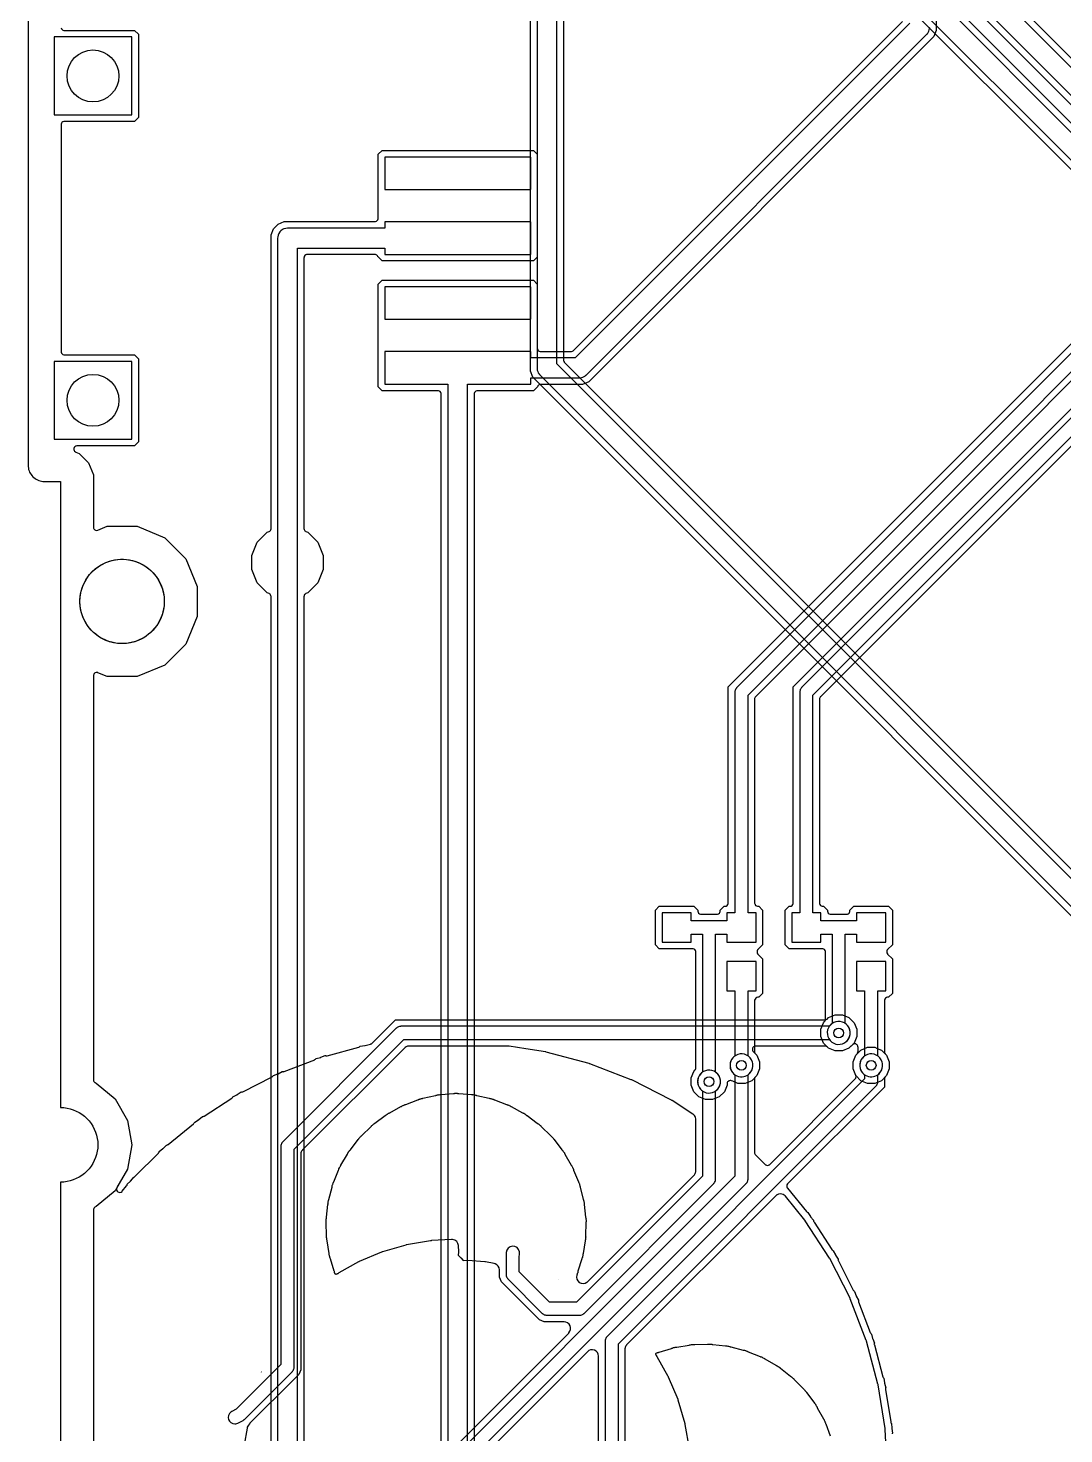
# Model space of a CAD drawing. Header units: millimetres. Extents: x -1 to 70, y 0 to 114.
# Drawn here: x -1 to 30.94, y 38.14 to 81.47 of the extents above; entities that cross this region are included whole.
import ezdxf

# ---------------------------------------------------------------- set-up
doc = ezdxf.new("R2010")
doc.units = ezdxf.units.MM

msp = doc.modelspace()

# ---------------------------------------------------------------- linework, layer by layer
at = {"layer": '16_copper'}
for points in [[(27.008, 96.779), (27.008, 81.399), (26.931, 81.212), (16.288, 70.569), (16.101, 70.492), (14.803, 70.492), (14.794, 70.491), (14.785, 70.49, 0.247319), (14.708, 70.42), (14.584, 70.297), (12.858, 70.297), (12.849, 70.296), (12.84, 70.295, 0.323309), (12.759, 70.211), (12.759, 70.206, 0.009671), (12.758, 70.202), (12.758, 70.197), (12.758, 21.247)], [(0.018, 81.485, 0.323309), (0.102, 81.404), (0.107, 81.404, 0.009671), (0.111, 81.404), (0.116, 81.403), (2.284, 81.403), (2.403, 81.284), (2.403, 78.716), (2.284, 78.597), (0.116, 78.597), (0.107, 78.596), (0.098, 78.595, 0.323309), (0.017, 78.511), (0.017, 78.506, 0.009671), (0.016, 78.502), (0.016, 78.497), (0.016, 71.503), (0.017, 71.494), (0.018, 71.485, 0.323309), (0.102, 71.404), (0.107, 71.404, 0.009671), (0.111, 71.404), (0.116, 71.403), (2.284, 71.403), (2.403, 71.284), (2.403, 68.716), (2.284, 68.597), (0.51, 68.597), (0.504, 68.596), (0.499, 68.596, 0.722103), (0.459, 68.411), (0.471, 68.404), (0.472, 68.404, 0.000094), (0.472, 68.404), (0.576, 68.361), (0.861, 68.076), (1.016, 67.702), (1.016, 66.09), (1.016, 66.087), (1.016, 66.083, 0.468078), (1.141, 65.993), (1.154, 65.998), (1.439, 66.116), (2.361, 66.116), (3.212, 65.763), (3.863, 65.112), (4.216, 64.261), (4.216, 63.339), (3.863, 62.488), (3.212, 61.837), (2.361, 61.484), (1.439, 61.484), (1.154, 61.602), (1.151, 61.603), (1.147, 61.605, 0.46808), (1.017, 61.524), (1.016, 61.51), (1.016, 49.055), (1.017, 49.051), (1.016, 49.047, 0.12574), (1.032, 49), (1.038, 48.994), (1.043, 48.987, 0.0681), (1.069, 48.967), (1.082, 48.961), (1.1, 48.955), (1.685, 48.464), (2.067, 47.802), (2.199, 47.05), (2.067, 46.298), (1.685, 45.636), (1.1, 45.145), (1.082, 45.139, 0.277318), (1.017, 45.059), (1.016, 45.045), (1.016, 25.728)], [(11.742, 21.247), (11.742, 70.197), (11.741, 70.206), (11.74, 70.215, 0.323309), (11.656, 70.296), (11.651, 70.296, 0.009671), (11.647, 70.296), (11.642, 70.297), (9.916, 70.297), (9.797, 70.416), (9.797, 73.584), (9.916, 73.703), (14.584, 73.703), (14.703, 73.584), (14.703, 71.608), (14.704, 71.599), (14.705, 71.59, 0.323309), (14.789, 71.509), (14.794, 71.509, 0.009671), (14.798, 71.508), (14.803, 71.508), (15.748, 71.508), (15.755, 71.509), (15.763, 71.509, 0.125733), (15.808, 71.528), (15.815, 71.534), (15.816, 71.535), (15.817, 71.536), (15.819, 71.537), (25.963, 81.681)], [(12.555, 21.178), (12.555, 70.5), (14.5, 70.5), (14.5, 70.695), (16, 70.695), (16.012, 70.696), (16.024, 70.696, 0.144215), (16.185, 70.758), (16.193, 70.765, 0.015626), (16.207, 70.777), (16.216, 70.784), (26.716, 81.284), (26.723, 81.294), (26.732, 81.302, 0.144213), (26.802, 81.459), (26.803, 81.47, 0.015609), (26.804, 81.489)], [(39.489, 78.914), (21.436, 60.861), (21.431, 60.855), (21.426, 60.85, 0.125734), (21.407, 60.804), (21.407, 60.796), (21.406, 60.794), (21.407, 60.793), (21.406, 60.79), (21.406, 54.503), (21.408, 54.494), (21.408, 54.485, 0.323309), (21.492, 54.404), (21.498, 54.404), (21.499, 54.403), (21.501, 54.404), (21.506, 54.403), (21.534, 54.403), (21.653, 54.284), (21.653, 53.216), (21.508, 53.071), (21.503, 53.064), (21.497, 53.057, 0.323312), (21.499, 52.94), (21.502, 52.936, 0.009752), (21.505, 52.933), (21.508, 52.929), (21.653, 52.784), (21.653, 51.716), (21.534, 51.597), (21.506, 51.597, 0.373881), (21.407, 51.511), (21.407, 51.506, 0.009671), (21.407, 51.502), (21.406, 51.497), (21.406, 49.922), (21.407, 49.915), (21.407, 49.907, 0.125733), (21.427, 49.862), (21.432, 49.855), (21.433, 49.854), (21.434, 49.853), (21.436, 49.851), (21.472, 49.815), (21.556, 49.611), (21.556, 49.389), (21.472, 49.185), (21.315, 49.028), (21.111, 48.944), (20.889, 48.944), (20.733, 49.008), (20.733, 49.008), (20.695, 49.024, 0.490434), (20.557, 48.946), (20.556, 48.932), (20.556, 48.889), (20.472, 48.685), (20.315, 48.528), (20.111, 48.444), (19.889, 48.444), (19.685, 48.528), (19.528, 48.685), (19.444, 48.889), (19.444, 49.111), (19.528, 49.315), (19.564, 49.351, 0.162857), (19.593, 49.408), (19.593, 49.416), (19.594, 49.418), (19.593, 49.42), (19.594, 49.422), (19.594, 52.997), (19.592, 53.006), (19.592, 53.015, 0.323309), (19.508, 53.096), (19.502, 53.096, 0.009671), (19.499, 53.096), (19.494, 53.097), (18.466, 53.097), (18.347, 53.216), (18.347, 54.284), (18.466, 54.403), (19.534, 54.403), (19.653, 54.284), (19.653, 54.256, 0.373881), (19.739, 54.157), (19.744, 54.157, 0.009671), (19.748, 54.157), (19.753, 54.156), (20.247, 54.156), (20.256, 54.158), (20.265, 54.158, 0.323309), (20.346, 54.242), (20.346, 54.248), (20.347, 54.249), (20.346, 54.251), (20.347, 54.256), (20.347, 54.284), (20.466, 54.403), (20.494, 54.403, 0.373881), (20.593, 54.489), (20.593, 54.494, 0.009671), (20.593, 54.498), (20.594, 54.503), (20.594, 61.168), (38.914, 79.489)], [(39.152, 79.439), (20.856, 61.144), (20.85, 61.136), (20.843, 61.129, 0.132344), (20.799, 61.032), (20.799, 61.024, 0.018059), (20.798, 61.009), (20.797, 61), (20.797, 54.2), (20.55, 54.2), (20.55, 53.953), (19.45, 53.953), (19.45, 54.2), (18.55, 54.2), (18.55, 53.3), (19.45, 53.3), (19.45, 53.547), (19.797, 53.547), (19.797, 49.289), (19.767, 49.266, 1), (20.233, 48.734), (20.266, 48.767, 0.414214), (20.233, 49.266), (20.203, 49.289), (20.203, 53.547), (20.55, 53.547), (20.55, 53.3), (21.45, 53.3), (21.45, 54.2), (21.203, 54.2), (21.203, 60.916), (39.439, 79.152)], [(40.489, 77.914), (23.436, 60.861), (23.431, 60.855), (23.426, 60.85, 0.125734), (23.407, 60.804), (23.407, 60.796), (23.406, 60.794), (23.407, 60.793), (23.406, 60.79), (23.406, 54.503), (23.408, 54.494), (23.408, 54.485, 0.323309), (23.492, 54.404), (23.498, 54.404), (23.499, 54.403), (23.501, 54.404), (23.506, 54.403), (23.534, 54.403), (23.653, 54.284), (23.653, 54.256, 0.373881), (23.739, 54.157), (23.744, 54.157, 0.009671), (23.748, 54.157), (23.753, 54.156), (24.247, 54.156), (24.256, 54.158), (24.265, 54.158, 0.323309), (24.346, 54.242), (24.346, 54.248), (24.347, 54.249), (24.346, 54.251), (24.347, 54.256), (24.347, 54.284), (24.466, 54.403), (25.534, 54.403), (25.653, 54.284), (25.653, 53.216), (25.508, 53.071), (25.503, 53.064), (25.497, 53.057, 0.323312), (25.499, 52.94), (25.502, 52.936, 0.009752), (25.505, 52.933), (25.508, 52.929), (25.653, 52.784), (25.653, 51.716), (25.534, 51.597), (25.506, 51.597, 0.373881), (25.407, 51.511), (25.407, 51.506, 0.009671), (25.407, 51.502), (25.406, 51.497), (25.406, 49.922), (25.407, 49.915), (25.407, 49.907, 0.125736), (25.427, 49.862), (25.432, 49.855), (25.433, 49.854), (25.434, 49.853), (25.436, 49.851), (25.472, 49.815), (25.556, 49.611), (25.556, 49.389), (25.472, 49.185), (25.315, 49.028), (25.111, 48.944), (24.889, 48.944), (24.685, 49.028), (24.528, 49.185), (24.444, 49.389), (24.444, 49.611), (24.528, 49.815), (24.564, 49.851, 0.162863), (24.593, 49.908), (24.593, 49.916), (24.594, 49.918), (24.593, 49.92), (24.594, 49.922), (24.594, 50.065), (24.592, 50.076), (24.591, 50.087, 0.54673), (24.433, 50.145), (24.432, 50.144), (24.431, 50.143), (24.429, 50.142), (24.423, 50.136), (24.315, 50.028), (24.111, 49.944), (23.889, 49.944), (23.685, 50.028), (23.528, 50.185), (23.444, 50.389), (23.444, 50.611), (23.528, 50.815), (23.564, 50.851, 0.162857), (23.593, 50.908), (23.593, 50.916), (23.594, 50.918), (23.593, 50.92), (23.594, 50.922), (23.594, 52.997), (23.592, 53.006), (23.592, 53.015, 0.323309), (23.508, 53.096), (23.502, 53.096, 0.009671), (23.499, 53.096), (23.494, 53.097), (22.466, 53.097), (22.347, 53.216), (22.347, 54.284), (22.466, 54.403), (22.494, 54.403, 0.373881), (22.593, 54.489), (22.593, 54.494, 0.009671), (22.593, 54.498), (22.594, 54.503), (22.594, 61.168), (39.914, 78.489)], [(40.152, 78.439), (22.856, 61.144), (22.85, 61.136), (22.843, 61.129, 0.132344), (22.799, 61.032), (22.799, 61.024, 0.018059), (22.798, 61.009), (22.797, 61), (22.797, 54.2), (22.55, 54.2), (22.55, 53.3), (23.45, 53.3), (23.45, 53.547), (23.797, 53.547), (23.797, 50.789), (23.767, 50.766, 1), (24.233, 50.234), (24.266, 50.267, 0.414214), (24.233, 50.766), (24.203, 50.789), (24.203, 53.547), (24.55, 53.547), (24.55, 53.3), (25.45, 53.3), (25.45, 54.2), (24.55, 54.2), (24.55, 53.953), (23.45, 53.953), (23.45, 54.2), (23.203, 54.2), (23.203, 60.916), (40.439, 78.152)], [(6.492, 11.899), (6.492, 63.95), (6.492, 63.951), (6.492, 63.953, 0.255516), (6.443, 64.036), (6.43, 64.042), (6.375, 64.065), (6.065, 64.375), (5.897, 64.781), (5.897, 65.219), (6.065, 65.625), (6.375, 65.935), (6.43, 65.958, 0.265607), (6.491, 66.037), (6.492, 66.05), (6.492, 75.101), (6.569, 75.288), (6.712, 75.431), (6.899, 75.508), (9.697, 75.508), (9.706, 75.509), (9.715, 75.51, 0.323309), (9.796, 75.594), (9.796, 75.599, 0.009671), (9.796, 75.603), (9.797, 75.608), (9.797, 77.584), (9.916, 77.703), (14.584, 77.703), (14.703, 77.584), (14.703, 74.416), (14.584, 74.297), (9.916, 74.297), (9.792, 74.42), (9.79, 74.425), (9.788, 74.434, 0.255512), (9.711, 74.491), (9.706, 74.491, 0.009671), (9.702, 74.492), (9.697, 74.492), (7.608, 74.492), (7.599, 74.491), (7.59, 74.49, 0.323309), (7.509, 74.406), (7.509, 74.401, 0.009671), (7.508, 74.397), (7.508, 74.392), (7.508, 66.05), (7.508, 66.049), (7.508, 66.047, 0.255516), (7.557, 65.964), (7.57, 65.958), (7.625, 65.935), (7.935, 65.625), (8.103, 65.219), (8.103, 64.781), (7.935, 64.375), (7.625, 64.065), (7.57, 64.042, 0.265607), (7.509, 63.963), (7.508, 63.95), (7.508, 12.252)], [(7.305, 12.126), (7.305, 74.695), (10, 74.695), (10, 74.5), (14.5, 74.5), (14.5, 75.5), (10, 75.5), (10, 75.305), (7, 75.305), (6.999, 75.305), (6.999, 75.305, 0.374196), (6.698, 75.041), (6.695, 75), (6.695, 12)]]:
    msp.add_lwpolyline(points, format="xyb", dxfattribs=at)
msp.add_lwpolyline([(26.195, 81.626), (15.874, 71.305), (14.5, 71.305), (14.5, 71.5), (10, 71.5), (10, 70.5), (11.945, 70.5), (11.945, 21.178)], dxfattribs=at)
for points in [[(2.2, 81.2), (-0.2, 81.2), (-0.2, 78.8), (2.2, 78.8)], [(14.5, 77.5), (10, 77.5), (10, 76.5), (14.5, 76.5)], [(14.5, 73.5), (10, 73.5), (10, 72.5), (14.5, 72.5)], [(2.2, 71.2), (-0.2, 71.2), (-0.2, 68.8), (2.2, 68.8)]]:
    msp.add_lwpolyline(points, close=True, dxfattribs=at)
for points in [[(21.069, 49.153, 0.621839), (21.233, 49.766), (21.203, 49.789), (21.203, 51.8), (21.45, 51.8), (21.45, 52.7), (20.55, 52.7), (20.55, 51.8), (20.797, 51.8), (20.797, 49.789), (20.767, 49.766, 0.716589), (21.023, 49.147)], [(25.069, 49.153, 0.621839), (25.233, 49.766), (25.203, 49.789), (25.203, 51.8), (25.45, 51.8), (25.45, 52.7), (24.55, 52.7), (24.55, 51.8), (24.797, 51.8), (24.797, 49.789), (24.767, 49.766, 0.716589), (25.023, 49.147)]]:
    msp.add_lwpolyline(points, format="xyb", close=True, dxfattribs=at)
at = {"layer": '1_copper'}
for points in [[(36.712, 48.569), (14.569, 70.712), (14.492, 70.899), (14.492, 99.253)], [(37.126, 49.305), (15.305, 71.126), (15.305, 99.322)], [(18.537, 91.181), (40.431, 69.288)], [(39.463, 68.819), (17.569, 90.712)]]:
    msp.add_lwpolyline(points, dxfattribs=at)
for points in [[(14.695, 99.322), (14.695, 71), (14.696, 70.988), (14.696, 70.976, 0.144215), (14.758, 70.815), (14.765, 70.807, 0.015626), (14.777, 70.793), (14.784, 70.784), (36.784, 48.784)], [(15.508, 99.253), (15.508, 71.252), (15.509, 71.245), (15.509, 71.237, 0.125733), (15.528, 71.192), (15.534, 71.185), (15.535, 71.184), (15.536, 71.183), (15.537, 71.181), (37.181, 49.537)], [(19.537, 92.181), (43.184, 68.534), (43.184, 68.534), (43.184, 68.534, 0.06262), (43.204, 68.519), (43.217, 68.512), (43.315, 68.472), (43.472, 68.315), (43.556, 68.111), (43.556, 67.889), (43.472, 67.685), (43.315, 67.528), (43.111, 67.444), (42.889, 67.444), (42.685, 67.528), (42.528, 67.685), (42.488, 67.783), (42.487, 67.783), (42.487, 67.784, 0.062619), (42.475, 67.805), (42.466, 67.816), (18.679, 91.603)], [(18.784, 91.784), (42.658, 67.911), (42.665, 67.886, 0.339455), (43.023, 67.647), (43.069, 67.653, 0.767328), (43.114, 68.335), (43.089, 68.342), (19.305, 92.126)], [(17.784, 90.784), (39.695, 68.874), (39.695, 59.178), (39.683, 59.157, 0.577349), (40.023, 58.647), (40.069, 58.653, 0.493144), (40.317, 59.157), (40.305, 59.178), (40.305, 69), (40.304, 69.012), (40.304, 69.024, 0.144215), (40.242, 69.185), (40.235, 69.193, 0.015626), (40.223, 69.207), (40.216, 69.216), (18.305, 91.126)], [(0.018, 81.485, 0.323309), (0.102, 81.404), (0.107, 81.404, 0.009671), (0.111, 81.404), (0.116, 81.403), (2.284, 81.403), (2.403, 81.284), (2.403, 78.716), (2.284, 78.597), (0.116, 78.597), (0.107, 78.596), (0.098, 78.595, 0.323309), (0.017, 78.511), (0.017, 78.506, 0.009671), (0.016, 78.502), (0.016, 78.497), (0.016, 71.503), (0.017, 71.494), (0.018, 71.485, 0.323309), (0.102, 71.404), (0.107, 71.404, 0.009671), (0.111, 71.404), (0.116, 71.403), (2.284, 71.403), (2.403, 71.284), (2.403, 68.716), (2.284, 68.597), (0.51, 68.597), (0.504, 68.596), (0.499, 68.596, 0.722103), (0.459, 68.411), (0.471, 68.404), (0.472, 68.404), (0.472, 68.404), (0.472, 68.404), (0.576, 68.361), (0.861, 68.076), (1.016, 67.702), (1.016, 66.09), (1.016, 66.087), (1.016, 66.083, 0.468078), (1.141, 65.993), (1.154, 65.998), (1.439, 66.116), (2.361, 66.116), (3.212, 65.763), (3.863, 65.112), (4.216, 64.261), (4.216, 63.339), (3.863, 62.488), (3.212, 61.837), (2.361, 61.484), (1.439, 61.484), (1.154, 61.602), (1.151, 61.603), (1.147, 61.605, 0.46808), (1.017, 61.524), (1.016, 61.51), (1.016, 49.055), (1.017, 49.051), (1.016, 49.047, 0.12574), (1.032, 49), (1.038, 48.994), (1.043, 48.987, 0.068114), (1.069, 48.967), (1.082, 48.961), (1.1, 48.955), (1.685, 48.464), (2.067, 47.802), (2.199, 47.05), (2.067, 46.298), (1.741, 45.733), (1.739, 45.729), (1.737, 45.725, 0.821893), (1.896, 45.61), (1.905, 45.62), (2.036, 45.782), (2.037, 45.784), (2.039, 45.785, 0.110689), (2.058, 45.833), (2.159, 45.934), (2.16, 45.936), (2.166, 45.942), (2.256, 46.054), (2.258, 46.054), (2.268, 46.057, 0.072843), (2.294, 46.071), (2.304, 46.08), (3.02, 46.796), (3.021, 46.797), (3.023, 46.799, 0.11068), (3.047, 46.844), (3.158, 46.934), (3.159, 46.936), (3.166, 46.941), (3.268, 47.043), (3.269, 47.043), (3.28, 47.045, 0.072847), (3.307, 47.056), (3.318, 47.064), (4.105, 47.701), (4.106, 47.703), (4.108, 47.704, 0.110669), (4.137, 47.747), (4.256, 47.825), (4.258, 47.826), (4.265, 47.831), (4.377, 47.921), (4.379, 47.921), (4.389, 47.922, 0.072843), (4.417, 47.93), (4.429, 47.937), (5.278, 48.488), (5.28, 48.489), (5.282, 48.49, 0.110683), (5.314, 48.53), (5.442, 48.595), (5.444, 48.596), (5.451, 48.6), (5.572, 48.679), (5.574, 48.679), (5.584, 48.678, 0.072855), (5.612, 48.683), (5.625, 48.688), (6.527, 49.148), (6.529, 49.149), (6.531, 49.15, 0.110684), (6.568, 49.186), (6.701, 49.237), (6.703, 49.238), (6.711, 49.242), (6.839, 49.307), (6.841, 49.307), (6.851, 49.305, 0.072851), (6.88, 49.307), (6.894, 49.311), (7.839, 49.674), (7.841, 49.675), (7.843, 49.676, 0.110684), (7.883, 49.708), (8.021, 49.745), (8.023, 49.745), (8.031, 49.748), (8.165, 49.799), (8.167, 49.799), (8.177, 49.796, 0.072865), (8.206, 49.795), (8.22, 49.798), (9.198, 50.06), (9.2, 50.061), (9.202, 50.061, 0.110675), (9.245, 50.089), (9.387, 50.111), (9.389, 50.112), (9.397, 50.113), (9.564, 50.158), (9.571, 50.161), (9.577, 50.162, 0.062621), (9.599, 50.175), (9.606, 50.181), (9.608, 50.182), (9.608, 50.183), (9.609, 50.184), (10.064, 50.639), (10.332, 50.906), (23.578, 50.906), (23.585, 50.907), (23.593, 50.907, 0.125733), (23.638, 50.927), (23.645, 50.932), (23.646, 50.933), (23.647, 50.934), (23.649, 50.936), (23.685, 50.972), (23.889, 51.056), (24.111, 51.056), (24.19, 51.023), (24.19, 51.023), (24.19, 51.023), (24.315, 50.972), (24.472, 50.815), (24.556, 50.611), (24.556, 50.389), (24.472, 50.185), (24.315, 50.028), (24.111, 49.944), (23.889, 49.944), (23.685, 50.028), (23.649, 50.064, 0.162857), (23.592, 50.093), (23.584, 50.093), (23.582, 50.094), (23.58, 50.093), (23.578, 50.094), (21.435, 50.094), (21.424, 50.092), (21.413, 50.091, 0.54673), (21.355, 49.933), (21.356, 49.932), (21.357, 49.931), (21.358, 49.929), (21.364, 49.923), (21.472, 49.815), (21.556, 49.611), (21.556, 49.389), (21.472, 49.185), (21.436, 49.149, 0.162857), (21.407, 49.092), (21.407, 49.084), (21.406, 49.082), (21.407, 49.08), (21.406, 49.078), (21.406, 46.811), (21.407, 46.803), (21.407, 46.796, 0.125733), (21.427, 46.75), (21.432, 46.744), (21.433, 46.742), (21.434, 46.742), (21.436, 46.74), (21.73, 46.446), (21.737, 46.44), (21.744, 46.434, 0.323312), (21.861, 46.437), (21.864, 46.44, 0.009752), (21.867, 46.443), (21.871, 46.446), (24.505, 49.08), (24.506, 49.081), (24.508, 49.082, 0.255514), (24.531, 49.175), (24.527, 49.189), (24.444, 49.389), (24.444, 49.611), (24.528, 49.815), (24.685, 49.972), (24.889, 50.056), (25.111, 50.056), (25.19, 50.023), (25.19, 50.023), (25.19, 50.023), (25.315, 49.972), (25.472, 49.815), (25.556, 49.611), (25.556, 49.389), (25.472, 49.185), (25.436, 49.149, 0.162857), (25.407, 49.092), (25.407, 49.084), (25.406, 49.082), (25.407, 49.08), (25.406, 49.078), (25.406, 48.832), (22.424, 45.85), (22.422, 45.847), (22.419, 45.844, 0.32331), (22.409, 45.727), (22.417, 45.716), (23.001, 44.995), (23.003, 44.994), (23.004, 44.992, 0.110669), (23.047, 44.963), (23.125, 44.844), (23.126, 44.842), (23.131, 44.835), (23.221, 44.723), (23.221, 44.721), (23.222, 44.711, 0.072843), (23.23, 44.683), (23.237, 44.671), (23.788, 43.822), (23.789, 43.82), (23.79, 43.818, 0.110683), (23.83, 43.786), (23.895, 43.658), (23.896, 43.656), (23.9, 43.649), (23.979, 43.528), (23.979, 43.526), (23.978, 43.516, 0.072855), (23.983, 43.488), (23.988, 43.475), (24.448, 42.573), (24.449, 42.571), (24.45, 42.569, 0.110684), (24.486, 42.532), (24.537, 42.399), (24.538, 42.397), (24.542, 42.389), (24.607, 42.261), (24.607, 42.259), (24.605, 42.249, 0.072851), (24.607, 42.22), (24.611, 42.206), (24.974, 41.261), (24.975, 41.259), (24.976, 41.257, 0.110684), (25.008, 41.217), (25.045, 41.079), (25.045, 41.077), (25.048, 41.069), (25.099, 40.935), (25.099, 40.933), (25.096, 40.923, 0.072865), (25.095, 40.894), (25.098, 40.88), (25.36, 39.902), (25.361, 39.9), (25.361, 39.898, 0.110675), (25.389, 39.855), (25.411, 39.713), (25.412, 39.711), (25.413, 39.703), (25.45, 39.564), (25.45, 39.562), (25.446, 39.553, 0.072877), (25.442, 39.524), (25.443, 39.51), (25.602, 38.51), (25.602, 38.508), (25.602, 38.506, 0.110679), (25.625, 38.46), (25.633, 38.317), (25.633, 38.315), (25.634, 38.307), (25.656, 38.165), (25.655, 38.163), (25.65, 38.154, 0.010184), (25.649, 38.15), (25.648, 38.147), (25.648, 38.147), (25.648, 38.147), (25.647, 38.14)], [(10.105, 35.68), (15.672, 41.247), (15.678, 41.254, 0.651678), (15.528, 41.594), (14.919, 41.594), (14.77, 41.655), (13.601, 42.825), (13.539, 42.974), (13.539, 43.192), (13.539, 43.193), (13.539, 43.193, 0.317033), (13.403, 43.384), (13.372, 43.392), (13.104, 43.441), (13.095, 43.441), (13.083, 43.443), (12.559, 43.482), (12.548, 43.482), (12.534, 43.482), (12.438, 43.478), (12.434, 43.48), (12.432, 43.48), (12.43, 43.481), (12.429, 43.482), (12.367, 43.554), (12.359, 43.561), (12.349, 43.572), (12.278, 43.637), (12.277, 43.641), (12.276, 43.643), (12.276, 43.645), (12.275, 43.646), (12.282, 43.741), (12.282, 43.752), (12.282, 43.766), (12.274, 43.939), (12.274, 43.941), (12.274, 43.943, 0.366015), (12.092, 44.132), (12.064, 44.132), (12.06, 44.132, 0.000524), (12.06, 44.132), (11.436, 44.097), (11.427, 44.096), (11.413, 44.094), (10.671, 43.967), (10.661, 43.964), (10.648, 43.962), (9.925, 43.751), (9.916, 43.747), (9.903, 43.743), (9.209, 43.452), (9.2, 43.447), (9.188, 43.442), (8.581, 43.102), (8.575, 43.098), (8.57, 43.095, 0.03028), (8.547, 43.077), (8.542, 43.073, 0.011212), (8.531, 43.069), (8.526, 43.068), (8.512, 43.062), (8.503, 43.058), (8.5, 43.056), (8.5, 43.056), (8.495, 43.059), (8.481, 43.064), (8.472, 43.068), (8.469, 43.069), (8.469, 43.069), (8.468, 43.074), (8.462, 43.088), (8.458, 43.097), (8.456, 43.1), (8.454, 43.104), (8.451, 43.11), (8.451, 43.112, 0.015999), (8.45, 43.125), (8.447, 43.138), (8.445, 43.148), (8.444, 43.152), (8.443, 43.157), (8.324, 43.541), (8.319, 43.554), (8.314, 43.567, 0.007972), (8.311, 43.574), (8.306, 43.582), (8.302, 43.607), (8.299, 43.617), (8.295, 43.634), (8.288, 43.66), (8.289, 43.671), (8.288, 43.675), (8.288, 43.679), (8.287, 43.689), (8.286, 43.704), (8.223, 44.091), (8.219, 44.104), (8.216, 44.118, 0.007961), (8.214, 44.125), (8.21, 44.133), (8.209, 44.159), (8.208, 44.17), (8.207, 44.187), (8.203, 44.213), (8.205, 44.225), (8.205, 44.229), (8.206, 44.232), (8.206, 44.242), (8.207, 44.257), (8.197, 44.649), (8.196, 44.663), (8.195, 44.677, 0.007949), (8.193, 44.685), (8.191, 44.693), (8.194, 44.719), (8.194, 44.729), (8.195, 44.747), (8.194, 44.773), (8.198, 44.784), (8.199, 44.788), (8.2, 44.792), (8.202, 44.802), (8.205, 44.816), (8.248, 45.206), (8.249, 45.22), (8.25, 45.234, 0.007965), (8.249, 45.241), (8.248, 45.25), (8.254, 45.275), (8.256, 45.285), (8.259, 45.303), (8.262, 45.329), (8.268, 45.34), (8.269, 45.343), (8.271, 45.346), (8.274, 45.356), (8.279, 45.37), (8.375, 45.75), (8.378, 45.764), (8.38, 45.778, 0.00797), (8.381, 45.785), (8.381, 45.794), (8.391, 45.818), (8.394, 45.828), (8.399, 45.845), (8.406, 45.87), (8.413, 45.88), (8.415, 45.884), (8.417, 45.886), (8.421, 45.896), (8.428, 45.909), (8.575, 46.272), (8.58, 46.286), (8.584, 46.299, 0.007952), (8.586, 46.306), (8.587, 46.315), (8.6, 46.338), (8.604, 46.347), (8.612, 46.363), (8.622, 46.387), (8.63, 46.396), (8.633, 46.399), (8.635, 46.402), (8.64, 46.41), (8.649, 46.422), (8.845, 46.762), (8.851, 46.775), (8.857, 46.787, 0.007966), (8.86, 46.794), (8.862, 46.803), (8.878, 46.823), (8.884, 46.832), (8.894, 46.846), (8.907, 46.869), (8.916, 46.877), (8.919, 46.88), (8.922, 46.882), (8.928, 46.89), (8.938, 46.9), (9.179, 47.21), (9.186, 47.222), (9.195, 47.233, 0.007949), (9.198, 47.24), (9.202, 47.248), (9.22, 47.266), (9.227, 47.274), (9.239, 47.287), (9.255, 47.308), (9.265, 47.314), (9.268, 47.317), (9.271, 47.318), (9.279, 47.325), (9.29, 47.335), (9.571, 47.609), (9.58, 47.619), (9.59, 47.629, 0.007945), (9.594, 47.636), (9.599, 47.643), (9.62, 47.659), (9.627, 47.665), (9.641, 47.677), (9.66, 47.695), (9.671, 47.7), (9.674, 47.702), (9.677, 47.703), (9.686, 47.709), (9.698, 47.717), (10.014, 47.95), (10.024, 47.959), (10.035, 47.968, 0.00795), (10.041, 47.973), (10.046, 47.98), (10.069, 47.993), (10.077, 47.998), (10.092, 48.008), (10.114, 48.023), (10.125, 48.026), (10.129, 48.028), (10.132, 48.029), (10.141, 48.033), (10.155, 48.039), (10.499, 48.227), (10.511, 48.235), (10.523, 48.242, 0.007933), (10.529, 48.247), (10.535, 48.253), (10.56, 48.262), (10.569, 48.266), (10.585, 48.274), (10.608, 48.286), (10.62, 48.288), (10.624, 48.289), (10.627, 48.289), (10.637, 48.292), (10.651, 48.297), (11.018, 48.435), (11.031, 48.441), (11.043, 48.447, 0.007963), (11.05, 48.451), (11.057, 48.456), (11.083, 48.462), (11.092, 48.465), (11.109, 48.47), (11.134, 48.479), (11.146, 48.479), (11.15, 48.479), (11.153, 48.479), (11.163, 48.481), (11.178, 48.484), (11.56, 48.571), (11.574, 48.575), (11.587, 48.579, 0.007946), (11.594, 48.582), (11.602, 48.586), (11.628, 48.588), (11.638, 48.59), (11.655, 48.593), (11.681, 48.598), (11.693, 48.596), (11.697, 48.596), (11.7, 48.596), (11.711, 48.597), (11.725, 48.597), (12.121, 48.631), (12.131, 48.633), (12.141, 48.634, 0.015864), (12.156, 48.638), (12.166, 48.641), (12.166, 48.641), (12.182, 48.64), (12.184, 48.64), (12.185, 48.64), (12.218, 48.64), (12.233, 48.641), (12.238, 48.64), (12.247, 48.637), (12.255, 48.635), (12.262, 48.634), (12.27, 48.633), (12.279, 48.631), (12.675, 48.597), (12.689, 48.597), (12.703, 48.596, 0.007939), (12.71, 48.597), (12.719, 48.598), (12.745, 48.593), (12.755, 48.591), (12.772, 48.588), (12.798, 48.586), (12.809, 48.58), (12.813, 48.579), (12.816, 48.578), (12.826, 48.575), (12.84, 48.571), (13.222, 48.484), (13.236, 48.482), (13.25, 48.479, 0.007952), (13.258, 48.479), (13.267, 48.479), (13.291, 48.47), (13.301, 48.467), (13.317, 48.462), (13.343, 48.456), (13.353, 48.449), (13.357, 48.447), (13.36, 48.445), (13.369, 48.442), (13.382, 48.435), (13.749, 48.297), (13.763, 48.293), (13.776, 48.288, 0.007984), (13.783, 48.287), (13.792, 48.286), (13.815, 48.274), (13.824, 48.27), (13.84, 48.262), (13.865, 48.253), (13.874, 48.245), (13.877, 48.242), (13.88, 48.24), (13.889, 48.235), (13.901, 48.227), (14.245, 48.039), (14.258, 48.034), (14.271, 48.028, 0.00795), (14.278, 48.025), (14.287, 48.023), (14.308, 48.008), (14.316, 48.002), (14.331, 47.993), (14.354, 47.98), (14.362, 47.971), (14.365, 47.968), (14.367, 47.966), (14.375, 47.959), (14.386, 47.95), (14.702, 47.717), (14.714, 47.709), (14.725, 47.702, 0.007947), (14.732, 47.698), (14.741, 47.695), (14.759, 47.677), (14.767, 47.67), (14.78, 47.659), (14.802, 47.643), (14.808, 47.633), (14.81, 47.63), (14.812, 47.627), (14.819, 47.62), (14.829, 47.609), (15.11, 47.335), (15.121, 47.326), (15.131, 47.317, 0.007967), (15.137, 47.312), (15.145, 47.308), (15.161, 47.287), (15.168, 47.28), (15.18, 47.266), (15.199, 47.248), (15.203, 47.237), (15.206, 47.234), (15.207, 47.231), (15.213, 47.222), (15.221, 47.21), (15.462, 46.9), (15.471, 46.89), (15.481, 46.88, 0.007954), (15.486, 46.874), (15.493, 46.869), (15.506, 46.846), (15.512, 46.838), (15.522, 46.823), (15.538, 46.803), (15.541, 46.791), (15.543, 46.787), (15.544, 46.784), (15.549, 46.775), (15.555, 46.762), (15.751, 46.422), (15.759, 46.411), (15.767, 46.399, 0.00793), (15.772, 46.393), (15.778, 46.387), (15.788, 46.363), (15.792, 46.354), (15.8, 46.338), (15.813, 46.315), (15.815, 46.303), (15.816, 46.299), (15.817, 46.296), (15.82, 46.286), (15.825, 46.272), (15.972, 45.909), (15.979, 45.896), (15.985, 45.884, 0.00795), (15.989, 45.877), (15.994, 45.87), (16.001, 45.845), (16.004, 45.835), (16.009, 45.818), (16.019, 45.794), (16.019, 45.782), (16.02, 45.778), (16.02, 45.775), (16.022, 45.765), (16.025, 45.75), (16.121, 45.37), (16.126, 45.357), (16.13, 45.343, 0.007935), (16.133, 45.336), (16.138, 45.329), (16.141, 45.303), (16.143, 45.293), (16.146, 45.275), (16.152, 45.25), (16.15, 45.238), (16.151, 45.234), (16.15, 45.231), (16.151, 45.22), (16.152, 45.206), (16.195, 44.816), (16.198, 44.802), (16.201, 44.788, 0.007947), (16.203, 44.781), (16.206, 44.773), (16.205, 44.747), (16.206, 44.737), (16.206, 44.719), (16.209, 44.693), (16.206, 44.681), (16.206, 44.677), (16.205, 44.674), (16.204, 44.664), (16.203, 44.649), (16.193, 44.257), (16.194, 44.243), (16.194, 44.229, 0.007957), (16.195, 44.222), (16.197, 44.213), (16.193, 44.187), (16.192, 44.177), (16.191, 44.159), (16.19, 44.133), (16.185, 44.122), (16.184, 44.118), (16.183, 44.115), (16.181, 44.105), (16.177, 44.091), (16.114, 43.704), (16.113, 43.69), (16.111, 43.676, 0.00793), (16.111, 43.668), (16.112, 43.659), (16.105, 43.634), (16.103, 43.624), (16.098, 43.607), (16.094, 43.581), (16.088, 43.571), (16.086, 43.567), (16.085, 43.564), (16.081, 43.555), (16.076, 43.541), (15.957, 43.157), (15.956, 43.15), (15.954, 43.144), (15.952, 43.133), (15.95, 43.122, 0.012361), (15.949, 43.109), (15.949, 43.109), (15.946, 43.104, 0.012495), (15.941, 43.094), (15.935, 43.081), (15.931, 43.071), (15.93, 43.068), (15.929, 43.064), (15.92, 43.036, 0.720005), (16.234, 42.812), (16.247, 42.823), (16.255, 42.829), (16.256, 42.831), (16.258, 42.833), (19.534, 46.109), (19.541, 46.117), (19.548, 46.124, 0.132344), (19.591, 46.22), (19.592, 46.229, 0.018059), (19.593, 46.243), (19.594, 46.253), (19.594, 47.829), (19.592, 47.843), (19.592, 47.856, 0.177259), (19.527, 47.98), (19.523, 47.983), (19.52, 47.985), (19.512, 47.991), (19.501, 47.999), (18.861, 48.415), (18.852, 48.42), (18.842, 48.426), (17.62, 49.049), (17.612, 49.052), (17.601, 49.057), (16.321, 49.549), (16.312, 49.551), (16.301, 49.555), (14.976, 49.91), (14.967, 49.912), (14.955, 49.914), (14.351, 50.01), (14.351, 50.01), (14.351, 50.01), (13.84, 50.091), (13.84, 50.091), (13.84, 50.091), (13.84, 50.091), (13.837, 50.091), (13.808, 50.094), (10.753, 50.094), (10.742, 50.093), (10.732, 50.093, 0.132342), (10.633, 50.055), (10.627, 50.05, 0.018024), (10.616, 50.04), (10.609, 50.034), (7.466, 46.891), (7.459, 46.883), (7.452, 46.876, 0.132344), (7.409, 46.78), (7.408, 46.771, 0.018059), (7.407, 46.757), (7.406, 46.747), (7.406, 40.119), (7.345, 39.97), (7.202, 39.827), (5.843, 38.468), (5.837, 38.462), (5.83, 38.454), (5.795, 38.412, 0.088281), (5.76, 38.35), (5.752, 38.319), (5.659, 37.804)], [(10.653, 35.366), (21.144, 45.856), (21.15, 45.864), (21.157, 45.871, 0.132344), (21.201, 45.968), (21.201, 45.976, 0.018059), (21.202, 45.991), (21.203, 46), (21.203, 49.211), (21.233, 49.234, 1), (20.767, 49.766), (20.734, 49.733, 0.414214), (20.767, 49.234), (20.797, 49.211), (20.797, 46.084), (10.306, 35.594)], [(17.203, 37.084), (17.203, 40.916), (25.144, 48.856), (25.15, 48.864), (25.157, 48.871, 0.132344), (25.201, 48.968), (25.201, 48.976, 0.018059), (25.202, 48.991), (25.203, 49), (25.203, 49.211), (25.233, 49.234, 1), (24.767, 49.766), (24.734, 49.733, 0.414214), (24.767, 49.234), (24.797, 49.211), (24.797, 49.084), (16.856, 41.144), (16.85, 41.136), (16.843, 41.129, 0.132344), (16.799, 41.032), (16.799, 41.024, 0.018059), (16.798, 41.009), (16.797, 41), (16.797, 37)], [(25.503, 36.911), (25.431, 38.28), (25.43, 38.289), (25.429, 38.301), (25.214, 39.655), (25.212, 39.664), (25.21, 39.676), (24.855, 41.001), (24.852, 41.009), (24.849, 41.021), (24.357, 42.301), (24.353, 42.309), (24.349, 42.321), (23.726, 43.542), (23.721, 43.55), (23.715, 43.561), (22.969, 44.711), (22.963, 44.718), (22.956, 44.728), (22.358, 45.466), (22.35, 45.474), (22.343, 45.483, 0.366016), (22.081, 45.503), (22.076, 45.498), (22.071, 45.495), (22.065, 45.489), (22.057, 45.482), (17.466, 40.891), (17.459, 40.883), (17.452, 40.876, 0.132344), (17.409, 40.78), (17.408, 40.771, 0.018059), (17.407, 40.757), (17.406, 40.747), (17.406, 37.253)], [(19.394, 37.687), (19.267, 38.429), (19.264, 38.439), (19.262, 38.452), (19.051, 39.175), (19.047, 39.184), (19.043, 39.197), (18.752, 39.891), (18.747, 39.9), (18.742, 39.912), (18.402, 40.519), (18.398, 40.525), (18.395, 40.53, 0.03028), (18.377, 40.553), (18.373, 40.558, 0.011212), (18.369, 40.569), (18.368, 40.574), (18.362, 40.588), (18.358, 40.597), (18.356, 40.6), (18.356, 40.6), (18.359, 40.605), (18.364, 40.619), (18.368, 40.628), (18.369, 40.631), (18.369, 40.631), (18.374, 40.632), (18.388, 40.638), (18.397, 40.642), (18.4, 40.644), (18.404, 40.646), (18.41, 40.649), (18.412, 40.649, 0.015999), (18.425, 40.65), (18.438, 40.653), (18.448, 40.655), (18.452, 40.656), (18.457, 40.657), (18.841, 40.776), (18.854, 40.781), (18.867, 40.786, 0.007972), (18.874, 40.789), (18.882, 40.794), (18.907, 40.798), (18.917, 40.801), (18.934, 40.805), (18.96, 40.812), (18.971, 40.811), (18.975, 40.812), (18.979, 40.812), (18.989, 40.813), (19.004, 40.814), (19.391, 40.877), (19.404, 40.881), (19.418, 40.884, 0.007961), (19.425, 40.886), (19.433, 40.89), (19.459, 40.891), (19.47, 40.892), (19.487, 40.893), (19.513, 40.897), (19.525, 40.895), (19.529, 40.895), (19.532, 40.894), (19.542, 40.894), (19.557, 40.893), (19.949, 40.903), (19.963, 40.904), (19.977, 40.905, 0.007949), (19.985, 40.907), (19.993, 40.909), (20.019, 40.906), (20.029, 40.906), (20.047, 40.905), (20.073, 40.906), (20.084, 40.902), (20.088, 40.901), (20.092, 40.9), (20.102, 40.898), (20.116, 40.895), (20.506, 40.852), (20.52, 40.851), (20.534, 40.85, 0.007965), (20.541, 40.851), (20.55, 40.852), (20.575, 40.846), (20.585, 40.844), (20.603, 40.841), (20.629, 40.838), (20.64, 40.832), (20.643, 40.831), (20.646, 40.829), (20.656, 40.826), (20.67, 40.821), (21.05, 40.725), (21.064, 40.722), (21.078, 40.72, 0.00797), (21.085, 40.719), (21.094, 40.719), (21.118, 40.709), (21.128, 40.706), (21.145, 40.701), (21.17, 40.694), (21.18, 40.687), (21.184, 40.685), (21.186, 40.683), (21.196, 40.679), (21.209, 40.672), (21.572, 40.525), (21.586, 40.52), (21.599, 40.516, 0.007952), (21.606, 40.514), (21.615, 40.513), (21.638, 40.5), (21.647, 40.496), (21.663, 40.488), (21.687, 40.478), (21.696, 40.47), (21.699, 40.467), (21.702, 40.465), (21.71, 40.46), (21.722, 40.451), (22.062, 40.255), (22.075, 40.249), (22.087, 40.243, 0.007966), (22.094, 40.24), (22.103, 40.238), (22.123, 40.222), (22.132, 40.216), (22.146, 40.206), (22.169, 40.193), (22.177, 40.184), (22.18, 40.181), (22.182, 40.178), (22.19, 40.172), (22.2, 40.162), (22.51, 39.921), (22.522, 39.914), (22.533, 39.905, 0.007949), (22.54, 39.902), (22.548, 39.898), (22.566, 39.88), (22.574, 39.873), (22.587, 39.861), (22.608, 39.845), (22.614, 39.835), (22.617, 39.832), (22.618, 39.829), (22.625, 39.821), (22.635, 39.81), (22.909, 39.529), (22.919, 39.52), (22.929, 39.51, 0.007945), (22.936, 39.506), (22.943, 39.501), (22.959, 39.48), (22.965, 39.473), (22.977, 39.459), (22.995, 39.44), (23, 39.429), (23.002, 39.426), (23.003, 39.423), (23.009, 39.414), (23.017, 39.402), (23.25, 39.086), (23.259, 39.076), (23.268, 39.065, 0.00795), (23.273, 39.059), (23.28, 39.054), (23.293, 39.031), (23.298, 39.023), (23.308, 39.008), (23.323, 38.986), (23.326, 38.975), (23.328, 38.971), (23.329, 38.968), (23.333, 38.959), (23.339, 38.945), (23.527, 38.601), (23.535, 38.589), (23.542, 38.577, 0.007949), (23.547, 38.571), (23.553, 38.565), (23.562, 38.54), (23.566, 38.531), (23.574, 38.515), (23.586, 38.492), (23.588, 38.48), (23.589, 38.476), (23.589, 38.473), (23.592, 38.463), (23.597, 38.449), (23.735, 38.082)], [(16.594, 36.919), (16.594, 40.528), (16.593, 40.538, 0.651699), (16.247, 40.672), (10.916, 35.341)]]:
    msp.add_lwpolyline(points, format="xyb", dxfattribs=at)
for points in [[(2.2, 81.2), (-0.2, 81.2), (-0.2, 78.8), (2.2, 78.8)], [(2.2, 71.2), (-0.2, 71.2), (-0.2, 68.8), (2.2, 68.8)], [(15.35, 42.91), (15.351, 42.912), (15.346, 42.906)], [(6.19, 40.05), (6.188, 40.051), (6.194, 40.046)]]:
    msp.add_lwpolyline(points, close=True, dxfattribs=at)
for points in [[(5.406, 38.449, 0.083852), (5.47, 38.471), (5.63, 38.556), (5.642, 38.563), (5.654, 38.57), (5.657, 38.573), (5.66, 38.575), (5.668, 38.582), (5.679, 38.591), (7.144, 40.056), (7.15, 40.064), (7.157, 40.071, 0.132344), (7.201, 40.168), (7.201, 40.176, 0.018059), (7.202, 40.191), (7.203, 40.2), (7.203, 46.916), (10.584, 50.297), (23.711, 50.297), (23.734, 50.267, 1), (24.266, 50.733), (24.233, 50.766, 0.414214), (23.734, 50.733), (23.711, 50.703), (10.5, 50.703), (10.49, 50.702), (10.48, 50.702, 0.132342), (10.381, 50.665), (10.375, 50.659, 0.018024), (10.363, 50.65), (10.356, 50.644), (6.856, 47.144), (6.85, 47.136), (6.843, 47.129, 0.132344), (6.799, 47.032), (6.799, 47.024, 0.018059), (6.798, 47.009), (6.797, 47), (6.797, 40.284), (5.413, 38.9), (5.28, 38.829), (5.25, 38.81, 0.704923), (5.371, 38.447)], [(16.01, 41.798), (16.02, 41.798, 0.132342), (16.119, 41.835), (16.125, 41.841, 0.018024), (16.137, 41.85), (16.144, 41.856), (20.144, 45.856), (20.15, 45.864), (20.157, 45.871, 0.132344), (20.201, 45.968), (20.201, 45.976, 0.018059), (20.202, 45.991), (20.203, 46), (20.203, 48.711), (20.233, 48.734, 1), (19.767, 49.266), (19.734, 49.233, 0.414214), (19.767, 48.734), (19.797, 48.711), (19.797, 46.084), (15.916, 42.203), (15.084, 42.203), (14.148, 43.139), (14.148, 43.552), (14.153, 43.719), (14.151, 43.755, 0.915918), (13.747, 43.731), (13.742, 43.561), (13.742, 43.558), (13.742, 43.555), (13.742, 43.055), (13.743, 43.045), (13.743, 43.035, 0.132342), (13.78, 42.936), (13.786, 42.929, 0.018024), (13.795, 42.918), (13.801, 42.911), (14.856, 41.856), (14.864, 41.85), (14.871, 41.843, 0.132344), (14.968, 41.799), (14.976, 41.799, 0.018059), (14.991, 41.798), (15, 41.797), (16, 41.797)]]:
    msp.add_lwpolyline(points, format="xyb", close=True, dxfattribs=at)
at = {"layer": 'drills_NPTH'}
msp.add_circle((1.9, 63.8), 1.3, dxfattribs=at)
at = {"layer": 'drills_PTH'}
for centre in [(1, 80), (1, 70)]:
    msp.add_circle(centre, 0.8, dxfattribs=at)
at = {"layer": 'drills_via_1_16'}
for centre in [(24, 50.5), (21, 49.5), (25, 49.5), (20, 49)]:
    msp.add_circle(centre, 0.15, dxfattribs=at)
at = {"layer": 'holes'}
msp.add_lwpolyline([(3.2, 63.754), (3.193, 63.661), (3.18, 63.569), (3.16, 63.478), (3.134, 63.389), (3.102, 63.302), (3.063, 63.218), (3.019, 63.136), (2.969, 63.058), (2.913, 62.984), (2.852, 62.914), (2.786, 62.848), (2.716, 62.787), (2.642, 62.731), (2.564, 62.681), (2.482, 62.637), (2.398, 62.598), (2.311, 62.566), (2.222, 62.54), (2.131, 62.52), (2.039, 62.507), (1.946, 62.5), (1.854, 62.5), (1.761, 62.507), (1.669, 62.52), (1.578, 62.54), (1.489, 62.566), (1.402, 62.598), (1.318, 62.637), (1.236, 62.681), (1.158, 62.731), (1.084, 62.787), (1.014, 62.848), (0.948, 62.914), (0.887, 62.984), (0.831, 63.058), (0.781, 63.136), (0.737, 63.218), (0.698, 63.302), (0.666, 63.389), (0.64, 63.478), (0.62, 63.569), (0.607, 63.661), (0.6, 63.754), (0.6, 63.846), (0.607, 63.939), (0.62, 64.031), (0.64, 64.122), (0.666, 64.211), (0.698, 64.298), (0.737, 64.382), (0.781, 64.464), (0.831, 64.542), (0.887, 64.616), (0.948, 64.686), (1.014, 64.752), (1.084, 64.813), (1.158, 64.869), (1.236, 64.919), (1.318, 64.963), (1.402, 65.002), (1.489, 65.034), (1.578, 65.06), (1.669, 65.08), (1.761, 65.093), (1.854, 65.1), (1.946, 65.1), (2.039, 65.093), (2.131, 65.08), (2.222, 65.06), (2.311, 65.034), (2.398, 65.002), (2.482, 64.963), (2.564, 64.919), (2.642, 64.869), (2.716, 64.813), (2.786, 64.752), (2.852, 64.686), (2.913, 64.616), (2.969, 64.542), (3.019, 64.464), (3.063, 64.382), (3.102, 64.298), (3.134, 64.211), (3.16, 64.122), (3.18, 64.031), (3.193, 63.939), (3.2, 63.846), (3.2, 63.754)], close=True, dxfattribs=at)
at = {"layer": 'outline'}
msp.add_lwpolyline([(-1, 93.5), (-1, 68), (-1, 68), (-0.998, 67.956), (-0.992, 67.913), (-0.983, 67.871), (-0.97, 67.829), (-0.953, 67.789), (-0.933, 67.75), (-0.91, 67.713), (-0.883, 67.679), (-0.854, 67.646), (-0.821, 67.617), (-0.787, 67.59), (-0.75, 67.567), (-0.711, 67.547), (-0.671, 67.53), (-0.629, 67.517), (-0.587, 67.508), (-0.544, 67.502), (-0.5, 67.5), (0, 67.5), (0, 48.2), (0.1, 48.196), (0.2, 48.183), (0.298, 48.161), (0.393, 48.131), (0.486, 48.092), (0.575, 48.046), (0.66, 47.992), (0.739, 47.931), (0.813, 47.863), (0.881, 47.789), (0.942, 47.71), (0.996, 47.625), (1.042, 47.536), (1.081, 47.443), (1.111, 47.348), (1.133, 47.25), (1.146, 47.15), (1.15, 47.05), (1.146, 46.95), (1.133, 46.85), (1.111, 46.752), (1.081, 46.657), (1.042, 46.564), (0.996, 46.475), (0.942, 46.39), (0.881, 46.311), (0.813, 46.237), (0.739, 46.169), (0.66, 46.108), (0.575, 46.054), (0.486, 46.008), (0.393, 45.969), (0.298, 45.939), (0.2, 45.917), (0.1, 45.904), (0, 45.9), (0, 1)], dxfattribs=at)

doc.saveas('drawing.dxf')
